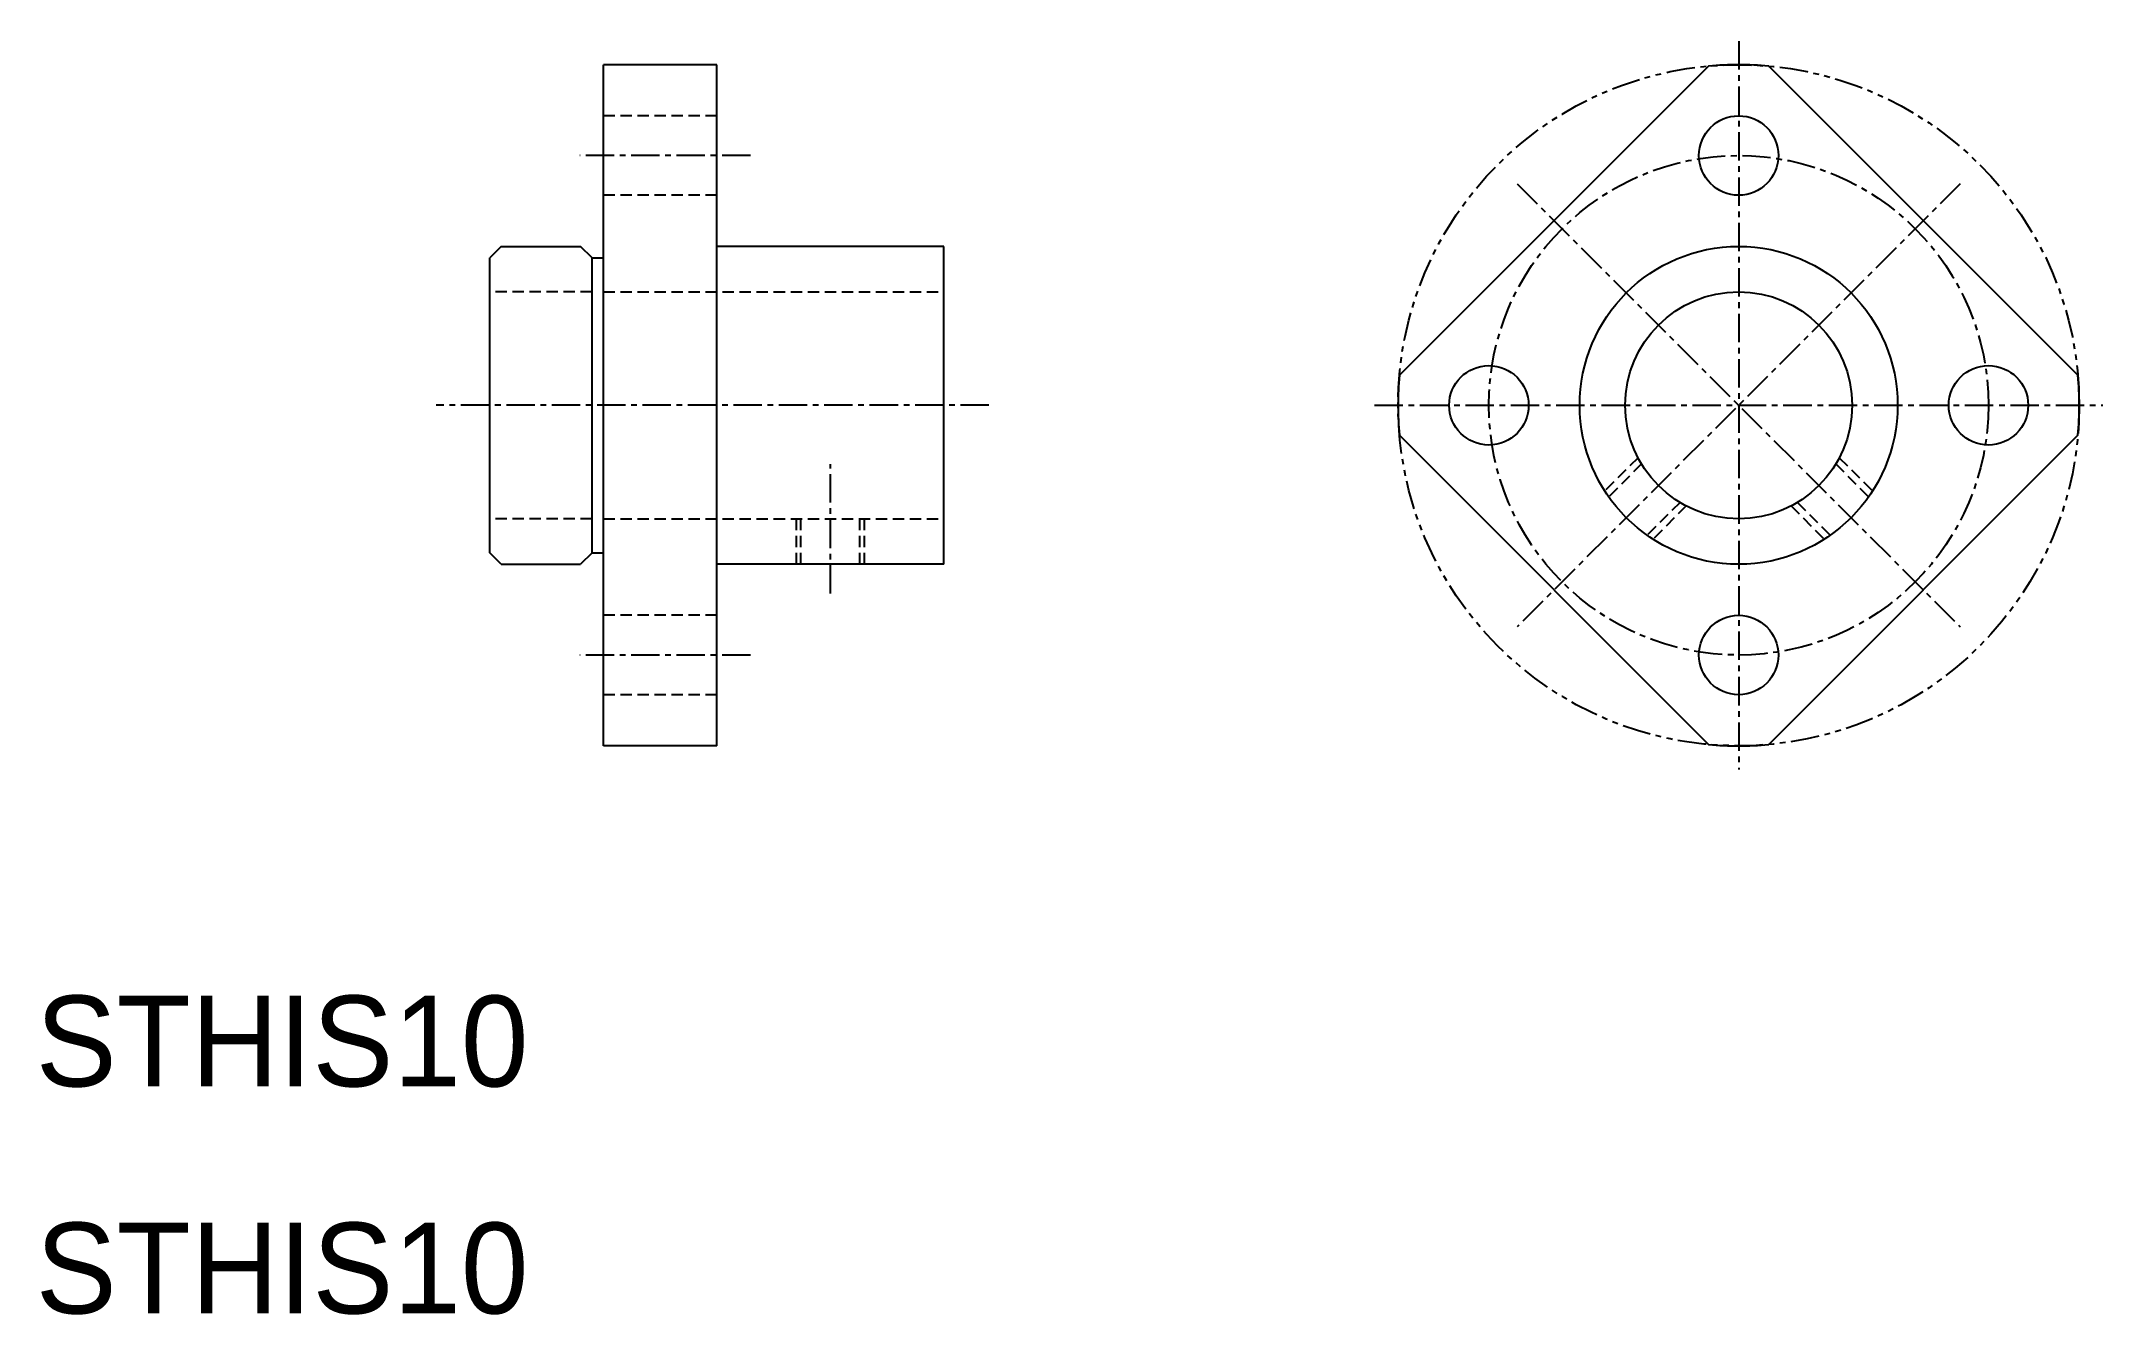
# Model space of a CAD drawing. Extents: x 10.2 to 101, y 9.9 to 66.
import ezdxf

# ---------------------------------------------------------------- set-up
doc = ezdxf.new("R2010")
doc.units = 0
for name, pattern in [('CENTER', [2, 1.25, -0.25, 0.25, -0.25]), ('DASHED', [0.75, 0.5, -0.25]), ('PHANTOM', [2.5, 1.25, -0.25, 0.25, -0.25, 0.25, -0.25])]:
    doc.linetypes.add(name, pattern=pattern)
doc.layers.get('0').update_dxf_attribs({"linetype": 'CONTINUOUS'})
doc.layers.add('CENTER', color=1, linetype='CENTER')

msp = doc.modelspace()

# ---------------------------------------------------------------- linework, layer by layer
at = {"color": 7, "linetype": 'CONTINUOUS'}
for p, q in [((35, 35), (35, 65)), ((40, 65), (35, 65)), ((40, 35), (40, 65)), ((83.678, 64.942), (70.058, 51.322)), ((86.322, 64.942), (99.942, 51.322)), ((30.5, 57), (30, 56.5)), ((30, 43.5), (30, 56.5)), ((30.5, 57), (34, 57)), ((34.5, 56.5), (34, 57)), ((34.5, 43.5), (34.5, 56.5)), ((34.5, 56.5), (35, 56.5)), ((50, 57), (40, 57)), ((50, 43), (50, 57)), ((70.058, 48.678), (83.678, 35.058)), ((99.942, 48.678), (86.322, 35.058)), ((30.5, 43), (30, 43.5)), ((30.5, 43), (34, 43)), ((34.5, 43.5), (34, 43)), ((34.5, 43.5), (35, 43.5)), ((50, 43), (40, 43)), ((40, 35), (35, 35))]:
    msp.add_line(p, q, dxfattribs=at)
at = {"color": 3, "linetype": 'DASHED'}
for p, q in [((40, 62.75), (35, 62.75)), ((40, 59.25), (35, 59.25)), ((34.5, 55), (30, 55)), ((35, 55), (50, 55)), ((80.567, 47.688), (79.105, 46.226)), ((80.719, 47.416), (79.275, 45.972)), ((89.281, 47.416), (90.725, 45.972)), ((89.433, 47.688), (90.895, 46.226)), ((82.416, 45.719), (80.972, 44.275)), ((82.688, 45.567), (81.226, 44.105)), ((87.312, 45.567), (88.774, 44.105)), ((87.584, 45.719), (89.028, 44.275)), ((34.5, 45), (30, 45)), ((35, 45), (50, 45)), ((43.5, 43), (43.5, 45)), ((43.7, 43), (43.7, 45)), ((46.3, 43), (46.3, 45)), ((46.5, 43), (46.5, 45)), ((40, 40.75), (35, 40.75)), ((40, 37.25), (35, 37.25))]:
    msp.add_line(p, q, dxfattribs=at)
at = {"color": 3, "linetype": 'PHANTOM'}
msp.add_circle((85, 50), 15, dxfattribs=at)
at = {"color": 7, "linetype": 'CONTINUOUS'}
for centre, radius in [((85, 61), 1.75), ((85, 50), 7), ((85, 50), 5), ((74, 50), 1.75), ((96, 50), 1.75), ((85, 39), 1.75)]:
    msp.add_circle(centre, radius, dxfattribs=at)
for start, end in [(84.94451, 95.05549), (174.94451, 185.05549), (354.94451, 5.05549), (264.94451, 275.05549)]:
    msp.add_arc((85, 50), 15, start, end, dxfattribs=at)
at = {"layer": 'CENTER', "color": 1, "linetype": 'CENTER'}
for p, q in [((85, 66.035), (85, 33.965)), ((41.475, 61), (33.96, 61)), ((75.241, 59.759), (94.759, 40.241)), ((94.759, 59.759), (75.241, 40.241)), ((51.977, 50), (27.639, 50)), ((68.965, 50), (101.035, 50)), ((45, 41.714), (45, 47.414)), ((41.475, 39), (33.96, 39))]:
    msp.add_line(p, q, dxfattribs=at)
msp.add_circle((85, 50), 11, dxfattribs=at)

# ---------------------------------------------------------------- texts
at = {"color": 7, "linetype": 'CONTINUOUS'}
for p in [(10, 20), (10, 10)]:
    msp.add_text('STHIS10', height=4, dxfattribs=at).set_placement(p)

doc.saveas('drawing.dxf')
